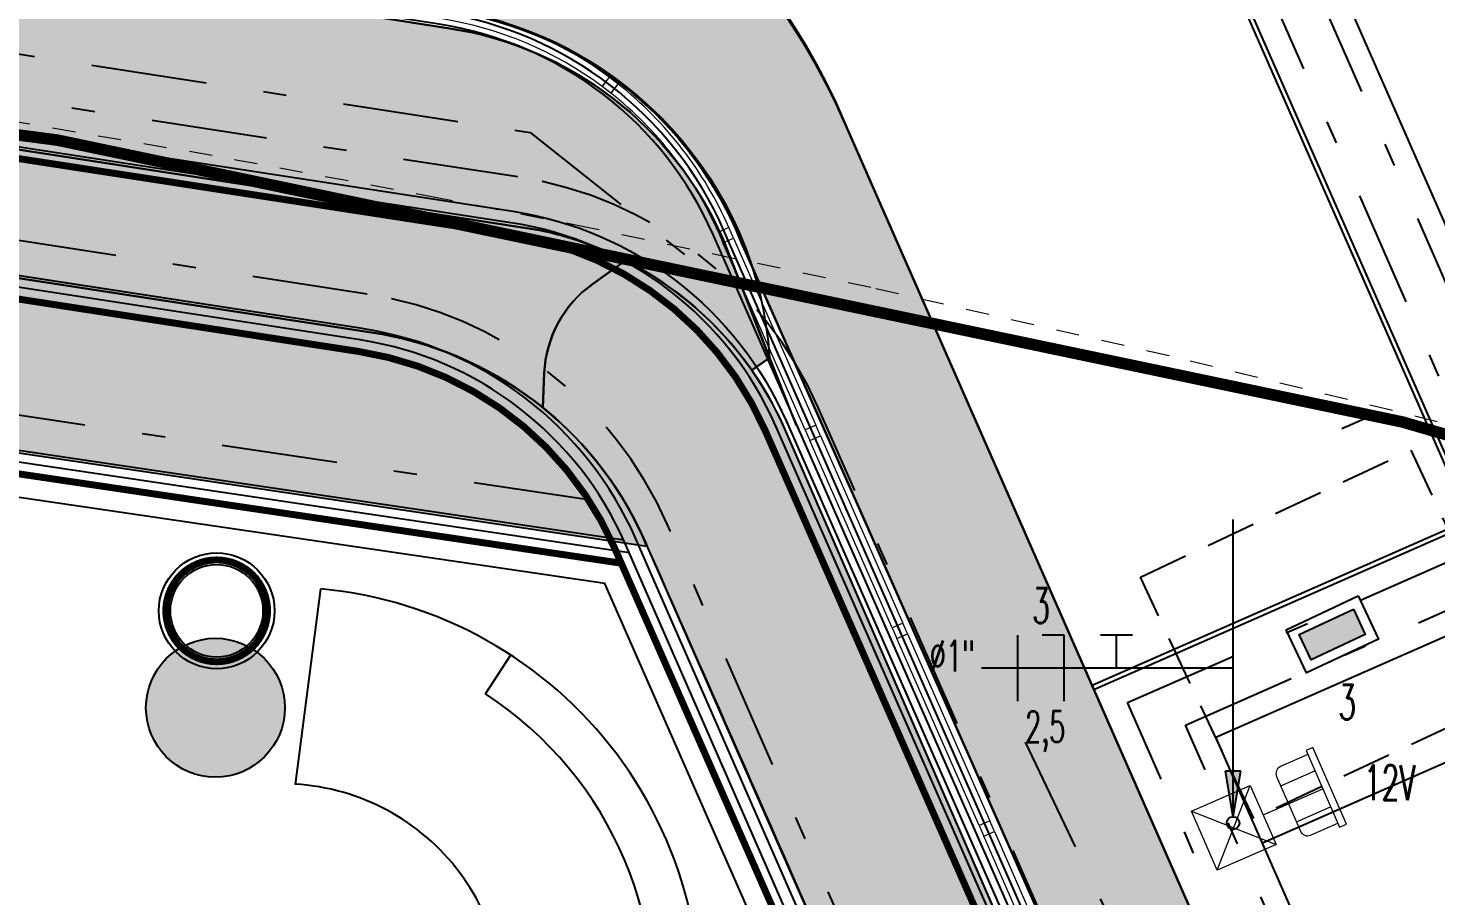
# Model space of a CAD drawing. Extents: x -14.2 to 52.3, y 3.7 to 90.9.
# Drawn here: x 33.48 to 39.56, y 29.11 to 32.86 of the extents above; entities that cross this region are included whole.
import ezdxf
from ezdxf.enums import TextEntityAlignment as Align

# ---------------------------------------------------------------- set-up
doc = ezdxf.new("R2010")
doc.units = 0
for name, pattern in [('DASHDOT', [1, 0.5, -0.25, 0, -0.25]), ('limpo_PINI-PSG-PE-0102-LAZ-R00$0$DAA_Traço Ponto', [10, 4.999999999999999, -2.5, 0, -2.5]), ('limpo_PINI-PSG-PE-0102-LAZ-R00$0$DASHDOT', [1, 0.5, -0.25, 0, -0.25]), ('limpo_PINI-PSG-PE-0102-LAZ-R00$0$HIDDEN', [0.375, 0.25, -0.125]), ('limpo_PINI-PSG-PE-0102-LAZ-R00$0$HIDDEN2', [0.1875, 0.125, -0.0625]), ('limpo_PINI-PSG-PE-0102-LAZ-R00$0$TELEFONE_TETO', [1.04, 0.6, -0.1, 0.07, -0.1, 0.07, -0.1])]:
    doc.linetypes.add(name, pattern=pattern)
for name, color, linetype in [('CONTROL', 15, 'DASHDOT'), ('FOR_CONTROL', 2, 'Continuous'), ('limpo_PINI-PSG-PE-0102-LAZ-R00$0$E-TOMADAS', 1, 'Continuous'), ('limpo_PINI-PSG-PE-0102-LAZ-R00$0$FIACAO', 253, 'Continuous'), ('limpo_PINI-PSG-PE-0102-LAZ-R00$0$INDICACAO_CIRCUITO_FIA', 253, 'Continuous'), ('limpo_PINI-PSG-PE-0102-LAZ-R00$0$INDICACAO_DIAM_TUBULACAO', 253, 'Continuous'), ('limpo_PINI-PSG-PE-0102-LAZ-R00$0$LINHA_DE_CHAMADA', 41, 'Continuous'), ('limpo_PINI-PSG-PE-0102-LAZ-R00$0$LUMINÁRIAS', 1, 'Continuous'), ('limpo_PINI-PSG-PE-0102-LAZ-R00$0$PA_EQUI', 1, 'Continuous'), ('limpo_PINI-PSG-PE-0102-LAZ-R00$0$PA_EXTE_1', 1, 'Continuous'), ('limpo_PINI-PSG-PE-0102-LAZ-R00$0$PA_EXTE_3', 3, 'Continuous'), ('limpo_PINI-PSG-PE-0102-LAZ-R00$0$PA_INST_ELET', 162, 'Continuous'), ('limpo_PINI-PSG-PE-0102-LAZ-R00$0$PA_INST_HIDR', 162, 'Continuous'), ('limpo_PINI-PSG-PE-0102-LAZ-R00$0$PA_LIDER', 12, 'Continuous'), ('limpo_PINI-PSG-PE-0102-LAZ-R00$0$PA_MOBI', 1, 'Continuous'), ('limpo_PINI-PSG-PE-0102-LAZ-R00$0$PA_PISO_1', 11, 'Continuous'), ('limpo_PINI-PSG-PE-0102-LAZ-R00$0$PA_PROJ_I', 2, 'limpo_PINI-PSG-PE-0102-LAZ-R00$0$DASHDOT'), ('limpo_PINI-PSG-PE-0102-LAZ-R00$0$PA_PROJ_S_AUX', 212, 'limpo_PINI-PSG-PE-0102-LAZ-R00$0$HIDDEN'), ('limpo_PINI-PSG-PE-0102-LAZ-R00$0$QUADROS', 1, 'Continuous'), ('limpo_PINI-PSG-PE-0102-LAZ-R00$0$XR_ARQT', 7, 'Continuous'), ('limpo_PINI-PSG-PE-0102-LAZ-R00$0$XR_ELET', 31, 'Continuous'), ('XR_ARQT', 7, 'Continuous')]:
    doc.layers.add(name, color=color, linetype=linetype)
for name, color, linetype, lineweight in [('limpo_PINI-PSG-PE-0102-LAZ-R00$0$A-DETL', 1, 'Continuous', 5), ('limpo_PINI-PSG-PE-0102-LAZ-R00$0$A-FLOR', 192, 'Continuous', 5), ('limpo_PINI-PSG-PE-0102-LAZ-R00$0$A-GLAZ-CURT', 52, 'Continuous', 5), ('limpo_PINI-PSG-PE-0102-LAZ-R00$0$A-GLAZ-CWMG', 1, 'Continuous', 5), ('limpo_PINI-PSG-PE-0102-LAZ-R00$0$A-WALL', 1, 'Continuous', 5)]:
    doc.layers.add(name, color=color, linetype=linetype, lineweight=lineweight)
doc.layers.add('limpo_PINI-PSG-PE-0102-LAZ-R00$0$PA_VIEW', color=1, linetype='Continuous', plot=False)
doc.layers.add('PA_VEGE_AUX2', color=6, linetype='Continuous', plot=False)
for name, color, linetype, true_color in [('PA_VEGE_FOR_CRER', 7, 'Continuous', 0xffddd1), ('PA_VEGE_FOR_EVGL', 7, 'Continuous', 0xa6c9d3), ('PA_VEGE_FOR_PHDN', 7, 'Continuous', 0xc2ffe0)]:
    doc.layers.add(name, color=color, linetype=linetype, true_color=true_color)
doc.layers.add('PA_VEGE_FOR_DIEN', color=7, linetype='Continuous', lineweight=0, true_color=0xf6e26f)
doc.layers.add('PA_VEGE_FOR_PESEBZ', color=7, linetype='Continuous', lineweight=0, true_color=0x9366e5)
doc.styles.add('limpo_PINI-PSG-PE-0102-LAZ-R00$0$RomanS', font='romans__.ttf', dxfattribs={"width": 1.25, "height": 0.03750000000000002})

# ---------------------------------------------------------------- blocks, each defined once
blk = doc.blocks.new('limpo_PINI-PSG-PE-0102-LAZ-R00$0$TRIESTE MESA LATERAL')
at = {"layer": 'limpo_PINI-PSG-PE-0102-LAZ-R00$0$PA_MOBI'}
h = blk.add_hatch(color=253, dxfattribs=at)
h.dxf.hatch_style = 1
edge = h.paths.add_edge_path()
edge.add_arc((-2.384645011993371, 28.281987597884), 0.3, 0, 360)
blk.add_circle((-2.384645011993371, 28.281987597884), 0.3, dxfattribs=at)
blk = doc.blocks.new('limpo_PINI-PSG-PE-0102-LAZ-R00$0$A$C8f703a41')
at = {"layer": 'limpo_PINI-PSG-PE-0102-LAZ-R00$0$PA_MOBI'}
blk.add_line((0.5514178686292084, -0.2976055240880235), (0.6200701684964685, -0.10975754905785), dxfattribs=at)
for points in [[(-1.340000000000003, -0.595000000000006, -0.4440298507462717), (1.339999999999996, -0.595000000000006, 0.4516522684278552)], [(-1.191639239402221, -0.729123393615172, -0.3055446476750665), (0.5514178686292084, -0.2976055240880235, -0.444029850746271)], [(-0.7312709093469678, -1.190000000000005, -0.4649439703592558), (0.7312709093469678, -1.190000000000005, -0.4440298507462713)]]:
    blk.add_lwpolyline(points, format="xyb", dxfattribs=at)
for points in [[(-0.7300583742681539, -1.190000000000005), (-1.340000000000011, -0.5950000000000131)], [(0.7300583742681539, -1.190000000000005), (1.339999999999996, -0.595000000000006)]]:
    blk.add_lwpolyline(points, dxfattribs=at)
blk = doc.blocks.new('limpo_PINI-PSG-PE-0102-LAZ-R00$0$ABAJUR')
at = {"layer": 'limpo_PINI-PSG-PE-0102-LAZ-R00$0$PA_INST_ELET', "linetype": 'limpo_PINI-PSG-PE-0102-LAZ-R00$0$HIDDEN2', "const_width": 0.03}
blk.add_lwpolyline([(-1.592305040393967, 30.17230363251852, 1), (-1.592305040393967, 30.61230363251852, 1)], format="xyb", close=True, dxfattribs=at)
at = {"layer": 'limpo_PINI-PSG-PE-0102-LAZ-R00$0$PA_MOBI'}
for radius in [0.25, 0.2]:
    blk.add_circle((-1.592305040393967, 30.39230363251852), radius, dxfattribs=at)
blk = doc.blocks.new('limpo_PINI-PSG-PE-0102-LAZ-R00$0$Montante retangular - 50 x 50-2589610-5PPE_008_LAZER__P_A_0_09_')
at = {"layer": 'limpo_PINI-PSG-PE-0102-LAZ-R00$0$A-GLAZ-CWMG'}
for p, q in [((28078.0438770497, 7810.10169709853), (28123.81498351684, 7830.226453315029)), ((28433.69375343197, 7001.222912093751), (28078.0438770497, 7810.10169709853)), ((28123.81498351684, 7830.226453315029), (28479.46485989911, 7021.34766831025)), ((28479.46485989911, 7021.34766831025), (28433.69375343197, 7001.222912093751))]:
    blk.add_line(p, q, dxfattribs=at)
blk = doc.blocks.new('limpo_PINI-PSG-PE-0102-LAZ-R00$0$Montante retangular - 50 x 50-2415401-5PPE_008_LAZER__P_A_0_09_')
at = {"layer": 'limpo_PINI-PSG-PE-0102-LAZ-R00$0$A-GLAZ-CWMG'}
for p, q in [((-50, -25), (-50, 25.00000000000001)), ((-50, 25.00000000000001), (0, 25.00000000000001)), ((0, 25.00000000000001), (0, -25)), ((0, -25), (-50, -25))]:
    blk.add_line(p, q, dxfattribs=at)
blk = doc.blocks.new('limpo_PINI-PSG-PE-0102-LAZ-R00$0$Parede básica _ DAA_VID - CINZA 2 - ___-2387445-5PPE_008_LAZER__P_A_0_09_')
at = {"layer": 'limpo_PINI-PSG-PE-0102-LAZ-R00$0$A-WALL'}
for p, q in [((27593.99190781631, 8456.61283980369), (27625.03516625117, 8495.808708281716)), ((28103.69022730033, 7875.99755978221), (28057.91912083319, 7855.87280356571))]:
    blk.add_line(p, q, dxfattribs=at)
for radius, start, end in [(1574.999999999998, 23.73425369708563, 51.62065876349632), (1625.000000000001, 23.73425369708612, 51.62065876349678)]:
    blk.add_arc((26616.12926711821, 7221.942982745967), radius, start, end, dxfattribs=at)
blk = doc.blocks.new('limpo_PINI-PSG-PE-0102-LAZ-R00$0$Montante retangular - 50 x 50-2415400-5PPE_008_LAZER__P_A_0_09_')
at = {"layer": 'limpo_PINI-PSG-PE-0102-LAZ-R00$0$A-GLAZ-CWMG'}
for p, q in [((-25, -25), (-25, 25)), ((-25, 25), (25, 25)), ((25, 25), (25, -25.00000000000001)), ((25, -25), (-25, -25))]:
    blk.add_line(p, q, dxfattribs=at)
blk = doc.blocks.new('limpo_PINI-PSG-PE-0102-LAZ-R00$0$Montante retangular - 50 x 50-2415403-5PPE_008_LAZER__P_A_0_09_')
at = {"layer": 'limpo_PINI-PSG-PE-0102-LAZ-R00$0$A-GLAZ-CWMG'}
for p, q in [((-25, -25), (-25, 25)), ((-25, 25), (25, 25)), ((25, 25), (25, -25)), ((25, -25), (-25, -25))]:
    blk.add_line(p, q, dxfattribs=at)
blk = doc.blocks.new('limpo_PINI-PSG-PE-0102-LAZ-R00$0$Parede básica _ DAA_VID - CINZA 2 - ___-2589688-5PPE_008_LAZER__P_A_0_09_')
at = {"layer": 'limpo_PINI-PSG-PE-0102-LAZ-R00$0$A-WALL'}
for p, q in [((26855.77537135784, 8778.604392533845), (26863.38318419085, 8828.022215066792)), ((27585.86677327999, 8525.873260461442), (27556.02869616732, 8485.752328839428))]:
    blk.add_line(p, q, dxfattribs=at)
for radius, start, end in [(1625.000000000003, 53.36168941216743, 81.24809447857768), (1575.000000000003, 53.36168941216693, 81.24809447857731)]:
    blk.add_arc((26616.12926711821, 7221.942982745967), radius, start, end, dxfattribs=at)
blk = doc.blocks.new('limpo_PINI-PSG-PE-0102-LAZ-R00$0$A$C745163c0')
at = {"layer": 'limpo_PINI-PSG-PE-0102-LAZ-R00$0$A-DETL', "color": 1, "linetype": 'limpo_PINI-PSG-PE-0102-LAZ-R00$0$DAA_Traço Ponto'}
for p, q in [((20190.70003744531, 10701.93072055603), (18877.95754181205, 10926.83852122779)), ((21170.73600775238, 10518.53196303146), (20190.70003744474, 10701.93072055614)), ((21818.13902295059, 10389.91941540091), (21170.73600775014, 10518.53196303189)), ((23036.71832250254, 10131.93446575991), (21818.13902295059, 10389.9194154009)), ((24326.30757952226, 9836.261944443311), (23036.71832250263, 10131.93446575991)), ((25484.7245591076, 9552.128502500447), (24326.30757952314, 9836.2619444431))]:
    blk.add_line(p, q, dxfattribs=at)
at = {"layer": 'limpo_PINI-PSG-PE-0102-LAZ-R00$0$A-FLOR'}
blk.add_lwpolyline([(21887.80459531949, 8852.73126358214), (23715.54180912365, 4695.685619606553, 0.2948889407312519), (24630.96744041858, 4098.172779056662), (25355.00000000008, 4098.187120092585)], format="xyb", dxfattribs=at)
at = {"layer": 'limpo_PINI-PSG-PE-0102-LAZ-R00$0$A-WALL'}
for p, q in [((21481.52454245467, 10411.81563469474), (16289.5285064111, 11211.11702126613)), ((16334.60833700894, 10647.69764164517), (20838.06623382861, 9954.395852447964)), ((20830.45842099559, 9904.978029915019), (16327.00052417593, 10598.27981911222)), ((11835.57291179352, 10542.54099921984), (21969.17592269413, 9040.053699920085)), ((21993.04003805719, 8985.96882334751), (11828.23968667408, 10493.08168453243)), ((24554.92949065802, 5146.890522925496), (22626.4233514788, 9533.023645201254)), ((23624.04443116607, 5259.816397075312), (21975.35723001972, 9026.186040421537)), ((22021.12833648686, 9046.31079663803), (23669.81559897598, 5279.941180024216))]:
    blk.add_line(p, q, dxfattribs=at)
for centre, radius in [((21253.29015746451, 8929.280958706295), 1499.999999999999), ((21253.29015746451, 8929.280958706295), 1549.999999999995), ((20602.22403600544, 8422.443353926574), 1549.999999999996), ((20602.22403600544, 8422.443353926574), 1499.999999999999)]:
    blk.add_arc(centre, radius, 23.73425369703923, 81.24809447856947, dxfattribs=at)
at = {"layer": 'limpo_PINI-PSG-PE-0102-LAZ-R00$0$A-GLAZ-CURT'}
for name in ['limpo_PINI-PSG-PE-0102-LAZ-R00$0$Parede básica _ DAA_VID - CINZA 2 - ___-2589688-5PPE_008_LAZER__P_A_0_09_', 'limpo_PINI-PSG-PE-0102-LAZ-R00$0$Parede básica _ DAA_VID - CINZA 2 - ___-2387445-5PPE_008_LAZER__P_A_0_09_']:
    blk.add_blockref(name, (-5680.000134577966, 2515.000063640069), dxfattribs=at)
at = {"layer": 'limpo_PINI-PSG-PE-0102-LAZ-R00$0$A-GLAZ-CWMG', "extrusion": (0, 0, -1)}
for name, p, rotation in [('limpo_PINI-PSG-PE-0102-LAZ-R00$0$Montante retangular - 50 x 50-2415403-5PPE_008_LAZER__P_A_0_09_', (-21910.3429419923, 11006.1583368206), 37.50882591216864), ('limpo_PINI-PSG-PE-0102-LAZ-R00$0$Montante retangular - 50 x 50-2415401-5PPE_008_LAZER__P_A_0_09_', (-22400.80453948881, 10380.93524531399), 66.26574630291577), ('limpo_PINI-PSG-PE-0102-LAZ-R00$0$Montante retangular - 50 x 50-2415400-5PPE_008_LAZER__P_A_0_09_', (-22786.64155019583, 9503.399800608498), 66.26574630291577), ('limpo_PINI-PSG-PE-0102-LAZ-R00$0$Montante retangular - 50 x 50-2415400-5PPE_008_LAZER__P_A_0_09_', (-23162.41618267191, 8648.749909415586), 66.26574630291577), ('limpo_PINI-PSG-PE-0102-LAZ-R00$0$Montante retangular - 50 x 50-2415400-5PPE_008_LAZER__P_A_0_09_', (-23538.190815148, 7794.100018222696), 66.26574630291577)]:
    blk.add_blockref(name, p, dxfattribs=dict(at, rotation=rotation))
at = {"layer": 'limpo_PINI-PSG-PE-0102-LAZ-R00$0$A-GLAZ-CWMG'}
for p in [(-5680.000134577966, 2515.000063640069), (-5304.225501979217, 1660.350172168182), (-4928.450869503105, 805.7002809751903), (-4552.676237027023, -48.94961021769996)]:
    blk.add_blockref('limpo_PINI-PSG-PE-0102-LAZ-R00$0$Montante retangular - 50 x 50-2589610-5PPE_008_LAZER__P_A_0_09_', p, dxfattribs=at)
blk = doc.blocks.new('*U460', base_point=(94.90359918450726, -15.61479870913291))
at = {"layer": 'limpo_PINI-PSG-PE-0102-LAZ-R00$0$E-TOMADAS', "lineweight": 0}
for p, q in [((94.90373430829513, -15.43369470894078), (94.90373430829513, -15.79590271351601)), ((94.93607430832944, -15.43369470894078), (94.90373430829513, -15.43369470894078)), ((94.93607430832944, -15.79590271351601), (94.93607430832944, -15.43369470894078)), ((94.34524049357296, -15.75339871396984), (94.34524049357296, -15.47619870988394)), ((94.34524049357296, -15.75339871396984), (94.62244049381715, -15.47619870988394)), ((94.34524049357296, -15.47619870988394), (94.62244049381715, -15.75339871396984)), ((94.34524049357296, -15.47619870988394), (94.62244049381715, -15.47619870988394)), ((94.62244049381715, -15.47619870988394), (94.62244049381715, -15.75339871396984)), ((94.7420343082982, -15.48543871318663), (94.7420343082982, -15.74415871066714)), ((94.90373430829513, -15.45309871000911), (94.77437430833251, -15.45309871000911)), ((94.7420343082982, -15.53023585615421), (94.90359918450721, -15.53023585615421)), ((94.62244049381715, -15.61479870913292), (94.7420343082982, -15.61479870913292)), ((94.7420343082982, -15.61479870913292), (94.90359918450721, -15.61479870913292)), ((94.62244049381715, -15.75339871396984), (94.34524049357296, -15.75339871396984)), ((94.7420343082982, -15.69936156630258), (94.90359918450721, -15.69936156630258)), ((94.77437430833251, -15.77649871384467), (94.90373430829513, -15.77649871384467)), ((94.90373430829513, -15.79590271351601), (94.93607430832944, -15.79590271351601))]:
    blk.add_line(p, q, dxfattribs=at)
for centre, start, end in [((94.77437430833251, -15.48543871318663), 90, 180), ((94.77437430833251, -15.74415871066714), 180, 270)]:
    blk.add_arc(centre, 0.03234000000000055, start, end, dxfattribs=at)
blk = doc.blocks.new('*U463')
blk.add_hatch(color=256).paths.add_polyline_path([(0.01667302848008655, 0.007380185201791248), (0.1455750557788589, 0.0405098844785873), (0.1278626112945681, 0.0805251528307983)])
for p, q in [((0.01667302848008637, 0.007380185201791506), (0.7993607051921482, 0.3538307425311487)), ((0.01667302848008656, 0.007380185201791231), (0.1278626112945681, 0.0805251528307983)), ((0.1455750557788589, 0.0405098844785873), (0.1278626112945681, 0.0805251528307983)), ((0.01667302848008656, 0.007380185201791231), (0.1455750557788589, 0.0405098844785873))]:
    blk.add_line(p, q)
blk.add_circle((0, 0), 0.01823340374999999)
blk = doc.blocks.new('*U453', base_point=(110.4651008013974, -15.82662574341481))
at = {"color": 41}
for p, q in [((110.3651008013998, -15.96912574340729), (110.3651008013998, -15.68412574342233)), ((110.5651008013949, -15.68412574342233), (110.4701008013999, -15.68412574342233)), ((110.5651008013949, -15.96912574340729), (110.5651008013949, -15.68412574342233))]:
    blk.add_line(p, q, dxfattribs=at)
blk = doc.blocks.new('*U454', base_point=(110.7912128649153, -15.82662574341481))
at = {"color": 41, "linetype": 'Continuous'}
for p, q in [((110.8598249284358, -15.68412574342233), (110.7226008013951, -15.68412574342233)), ((110.7912128649155, -15.82662574341481), (110.7912128649155, -15.68412574342233))]:
    blk.add_line(p, q, dxfattribs=at)
blk = doc.blocks.new('limpo_PINI-PSG-PE-0102-LAZ-R00$0$A$C1A297CD0')
at = {"layer": 'limpo_PINI-PSG-PE-0102-LAZ-R00$0$LINHA_DE_CHAMADA'}
blk.add_lwpolyline([(26.60247681127579, 8.487254861596208), (26.32449447465214, 8.487254861596208), (25.51477034761618, 8.487254861596208)], dxfattribs=at)
at = {"layer": 'limpo_PINI-PSG-PE-0102-LAZ-R00$0$FIACAO'}
for name, p in [('*U453', (25.77227034761374, 8.487254861596208)), ('*U454', (26.09838241113172, 8.487254861596208))]:
    blk.add_blockref(name, p, dxfattribs=at)
at = {"layer": 'limpo_PINI-PSG-PE-0102-LAZ-R00$0$LUMINÁRIAS', "rotation": 23.64282280247919}
blk.add_blockref('*U460', (26.98994790556567, 7.965512030790302), dxfattribs=at)
at = {"layer": 'limpo_PINI-PSG-PE-0102-LAZ-R00$0$QUADROS', "linetype": 'limpo_PINI-PSG-PE-0102-LAZ-R00$0$TELEFONE_TETO', "xscale": 1.5, "yscale": 1.5, "zscale": 1.5, "rotation": 66.12379924662106}
blk.add_blockref('*U463', (26.60247681127574, 7.817952076077825), dxfattribs=at)
at = {"layer": 'limpo_PINI-PSG-PE-0102-LAZ-R00$0$INDICACAO_CIRCUITO_FIA', "style": 'limpo_PINI-PSG-PE-0102-LAZ-R00$0$RomanS', "width": 0.6}
for s, p in [('3', (25.77227034761374, 8.682254861588676)), ('3', (27.09550924065402, 8.264766731548919)), ('12V', (27.27878619284702, 7.917393117528038))]:
    blk.add_text(s, height=0.15, dxfattribs=at).set_placement(p, align=Align.CENTER)
at = {"layer": 'limpo_PINI-PSG-PE-0102-LAZ-R00$0$INDICACAO_DIAM_TUBULACAO', "style": 'limpo_PINI-PSG-PE-0102-LAZ-R00$0$RomanS', "width": 0.6}
for s, p in [('%%C1"', (25.29159729706535, 8.47229895907145)), ('2,5', (25.70363693995044, 8.166726114784906))]:
    blk.add_text(s, height=0.135, dxfattribs=at).set_placement(p)
blk = doc.blocks.new('limpo_PINI-PSG-PE-0102-LAZ-R00$0$A$C542bfc4c')
blk.add_blockref('limpo_PINI-PSG-PE-0102-LAZ-R00$0$A$C1A297CD0', (0, 0))
blk = doc.blocks.new('limpo_PINI-PSG-PE-0102-LAZ-R00$0$PLACA PROF PISO')
h = blk.add_hatch(color=10)
h.dxf.hatch_style = 1
h.paths.add_polyline_path([(157.3559955708835, -53.55729081755971), (157.3559955708835, -53.70729081755972), (157.4259955708835, -53.70729081755972), (157.4259955708835, -53.55729081755971)])
at = {"color": 10}
for points in [[(157.3309955708835, -53.53229081755971), (157.4509955708835, -53.53229081755971), (157.4509955708835, -53.73229081755971), (157.3309955708835, -53.73229081755971)], [(157.3559955708835, -53.55729081755971), (157.4259955708835, -53.55729081755971), (157.4259955708835, -53.70729081755972), (157.3559955708835, -53.70729081755972)]]:
    blk.add_lwpolyline(points, close=True, dxfattribs=at)
at = {"layer": 'limpo_PINI-PSG-PE-0102-LAZ-R00$0$PA_VIEW', "color": 252, "linetype": 'limpo_PINI-PSG-PE-0102-LAZ-R00$0$HIDDEN', "ltscale": 0.5}
blk.add_lwpolyline([(157.7259955708835, -54.00729081755971), (157.0559955708835, -54.00729081755971), (157.0559955708835, -53.25729081755971), (157.7259955708835, -53.25729081755971)], close=True, dxfattribs=at)
blk = doc.blocks.new('limpo_PINI-PSG-PE-0102-LAZ-R00')
at = {"layer": 'limpo_PINI-PSG-PE-0102-LAZ-R00$0$XR_ARQT', "xscale": 0.001000000000038553, "yscale": 0.001000000000038553, "zscale": 0.001000000000038553}
blk.add_blockref('limpo_PINI-PSG-PE-0102-LAZ-R00$0$A$C745163c0', (14.12395706891857, 21.59203309899526), dxfattribs=at)
at = {"layer": 'limpo_PINI-PSG-PE-0102-LAZ-R00$0$PA_EXTE_1'}
for points in [[(39.50314910275468, 26.54020418827247), (39.11995931200046, 26.54020418777907, -0.2974752068273768), (38.75379045974827, 26.77920613804708), (36.4790179084299, 31.95287659222969, 0.2563556750762595), (35.29595580577164, 32.86096164803962), (20.32544219422238, 35.16565375572382, 0.1073185203774769), (18.20746620908963, 35.03614981330407), (8.655350403534003, 32.34219071013024, -0.1909230466385676), (7.665837739516308, 32.44389003198035), (3.510576998929508, 35.15351757896032, -0.2534651593865649), (2.149242396507864, 37.66643932759862), (2.149242396507874, 42.60991663283981)], [(39.5031491026903, 26.59020418827247), (39.11995931193608, 26.59020418777907, -0.2974752068273764), (38.79956156621541, 26.79933089426358), (36.52478901489704, 31.97300134844619, 0.2563556750762587), (35.30356361860465, 32.91037947057256), (20.33305000705538, 35.21507157825677, 0.1073185203774768), (18.19389426207131, 35.08427259641282), (8.641778456515683, 32.39031349323899, -0.1904383562329559), (7.69107291079554, 32.48712575871225), (3.537888088889147, 35.19539960810429, -0.2534651593865651), (2.199242396507865, 37.66643932759862), (2.199242396507874, 42.60991663283981)], [(38.85323016334362, 29.32389997721352), (42.58729940805296, 30.96570501636517, -0.1363367381780878), (43.38216765392926, 31.08034566959757), (44.39738292922453, 30.94992693173471), (43.52634917860632, 24.91966937508862)]]:
    blk.add_lwpolyline(points, format="xyb", dxfattribs=at)
at = {"layer": 'limpo_PINI-PSG-PE-0102-LAZ-R00$0$PA_EXTE_3'}
for p, q in [((36.11702451346542, 30.57803492647968), (23.97385157458612, 32.37847679244192)), ((36.09316039810236, 30.63211980305228), (25.95955738720175, 32.13460710235202)), ((39.28825709144564, 31.15376203081691, 1.465863920026095e-09), (39.19671487851138, 31.11351251838393, -1.094480885385801e-09))]:
    blk.add_line(p, q, dxfattribs=at)
for points in [[(46.55742310449922, 42.40663375444983), (44.00511449523081, 24.76615001020144), (40.03395706991754, 24.76586188815463), (40.03320433660195, 26.64020418822266), (38.65198260117864, 29.78161104188493), (40.29972416328104, 30.50609423236471), (37.96440165836133, 35.81747757822434, 0.2683957707126642), (35.54058546874453, 37.59261284312056), (20.31764975009972, 39.2383597344736, 0.07421509004801954), (17.36772432612191, 39.11891951700164), (10.97127630192151, 37.89786908474773, -0.3116378365147482), (7.85278415281663, 39.27397489233033), (5.925703561764665, 42.40990412865475), (46.55742310449922, 42.40663375444982)], [(39.50314910275468, 26.44020418822267), (39.13662503073768, 26.44020418822267, -0.2974752064769888), (38.67891396606625, 26.73895662605768), (36.75040782688703, 31.12508974833344, 0.2563556750762596), (35.60550901786291, 32.00388173782692), (30.41351298181934, 32.80318312439832, 0.1073185203774735), (29.9899177847928, 32.77728233591437), (28.81402366523084, 32.44564788630689, -0.1059142104294163), (28.39592022247577, 32.41891725473381), (16.66052430929419, 34.17046027965017, 0.1059142104294202), (15.40621398102893, 34.09026838493092), (8.696066244588966, 32.19782236080398, -0.192229068489031), (7.589911038614702, 32.31432708691185), (2.260576998929505, 35.78956275141309, -0.2534651593865648), (0.8992423965078631, 38.30248450005139), (0.8992423965078695, 40.96005335669973)], [(39.51895706989767, 25.89020418822267), (38.87739990568068, 25.89020418822267, -0.2979212928552859), (37.96131928340163, 26.48921005673838), (36.14511281189509, 30.63837689977023, 0.2563556750762612), (34.96205070923683, 31.54646195558016), (30.45859281241719, 32.23976374477736, 0.1073185203774698), (30.01381785553934, 32.21256791686923), (29.42694976964108, 32.04705499234541, -0.1059142104294215), (29.02975149902374, 32.02166089235098), (26.00921265627741, 32.46950962328962), (26.053212006994, 32.76626551141406)], [(39.51895706989772, 25.84020418822267), (38.84470594864217, 25.84020418822267, -0.2979212972853552), (37.92862531983667, 26.43921007164823), (36.09934170542795, 30.61825214355373, 0.2563556750762603), (34.95444289640383, 31.49704413304721), (30.45098499958418, 32.19034592224441, 0.1073185203774703), (30.02738980255766, 32.16444513376047), (29.4405217166594, 31.99893220923666, -0.1059142104294223), (29.0224182739043, 31.97220157766358), (26.00187943115798, 32.42005030860222)]]:
    blk.add_lwpolyline(points, format="xyb", dxfattribs=at)
blk.add_lwpolyline([(28.8004517182125, 32.49377066941563), (29.97634583777444, 32.82540511902312, -0.1073185203774773), (30.42112079465234, 32.85260094693125), (35.61311683069591, 32.05329956035987, -0.2563556750762163), (36.79617893335406, 31.14521450455018), (38.72468507253339, 26.75908138227418, 0.2726246046104459), (39.09531499456237, 26.49210433226287), (39.50314910275468, 26.49020418822267), (39.50314910275468, 26.64020418822267), (39.59624745389347, 26.64020418822266), (37.04908778488564, 32.43338325308952, 0.2562254478319733), (34.76073944432697, 34.19074375498104), (27.49462238043932, 35.31400808084514, 0.4605582053293561), (26.29483466359245, 34.39083201570344), (26.06054523211344, 32.81572482610147), (28.40325344759518, 32.4683765694212, 0.1059142104294014)], format="xyb", close=True, dxfattribs=at)
at = {"layer": 'limpo_PINI-PSG-PE-0102-LAZ-R00$0$PA_INST_ELET', "linetype": 'limpo_PINI-PSG-PE-0102-LAZ-R00$0$HIDDEN2', "const_width": 0.03}
for points in [[(39.50314910275468, 26.39020418822267), (39.13662503073768, 26.39020418822267, -0.2974752064769898), (38.6331428595991, 26.71883186984119), (36.70463672041988, 31.10496499211694, 0.2563556750762599), (35.59790120502991, 31.95446391529398), (30.40590516898633, 32.75376530186537, 0.1073185203774746), (30.00348973181112, 32.72915955280562), (28.82759561224916, 32.39752510319813, -0.1059142104294161), (28.38858699735633, 32.3694579400464), (16.65314341664785, 34.12100805600205, 0.1059142104294202), (15.41978592804726, 34.04214560182217), (8.709638191607288, 32.14969957769523, -0.1926217765297377), (7.564534626402201, 32.27118346278132), (2.233265908969866, 35.74768072226912, -0.2534651593865646), (0.8492423965078628, 38.30248450005139), (0.8492423965078695, 40.96005335669973)], [(39.50314910275468, 25.81097425538875), (38.81110790310306, 25.81097425538875, -0.2974752064769871), (37.89568577376021, 26.40847913105877), (36.0535705989608, 30.59812738733723, 0.2563556750762613), (34.94683508357082, 31.44762631051426), (30.44337718675117, 32.14092809971146, 0.1073185203774706), (30.04096174957598, 32.11632235065172), (29.45409366367772, 31.9508094261279, -0.1059142104294218), (29.01508504878487, 31.92274226297617), (25.99454620603855, 32.37059099391482)]]:
    blk.add_lwpolyline(points, format="xyb", dxfattribs=at)
blk.add_lwpolyline([(36.08237021838272, 30.53262644747027), (23.96651834946669, 32.32901747775451)], dxfattribs=at)
at = {"layer": 'limpo_PINI-PSG-PE-0102-LAZ-R00$0$PA_INST_HIDR'}
for points in [[(38.11676579722292, 30.00509028647692), (39.74619891673846, 30.72152357447012), (37.57992436403732, 35.64842962600575, 0.2683957707126642), (35.49544244096688, 37.17504595381649), (20.27250672232207, 38.82079284516955, 0.07421509004801959), (17.44647816615133, 38.7063691168314), (11.05003014195093, 37.4853186845775, -0.3116378365147484), (7.494949091971369, 39.05407930522166), (5.316178724344169, 42.59958213826598)], [(38.12481569970952, 29.98678184389007), (39.77255726181192, 30.71126503436986), (37.59823280662418, 35.65647952849235, 0.2683957707126643), (35.4975921089563, 37.19493009140241), (20.27465639031149, 38.84067698275545, 0.07421509004801953), (17.44272798329279, 38.72601437398237), (11.04627995909239, 37.50496394172846, -0.311637836514748), (7.511988856773524, 39.06455052365541), (5.333218489146325, 42.61005335669972)]]:
    blk.add_lwpolyline(points, format="xyb", dxfattribs=at)
at = {"layer": 'limpo_PINI-PSG-PE-0102-LAZ-R00$0$PA_LIDER'}
blk.add_lwpolyline([(39.59624745389346, 26.64020418822267), (37.76821871151138, 30.79781470993283)], dxfattribs=at)
at = {"layer": 'limpo_PINI-PSG-PE-0102-LAZ-R00$0$PA_PISO_1'}
blk.add_lwpolyline([(39.50311865164464, 25.69022069782494), (38.75494431772758, 25.69020587840608, -0.2974829642327703), (37.83949887895653, 26.28771871878284), (36.01176166508191, 30.44476436291869), (25.92854717996364, 31.92545716172818), (25.95054685532195, 32.07383510579037)], format="xyb", dxfattribs=at)
at = {"layer": 'limpo_PINI-PSG-PE-0102-LAZ-R00$0$PA_PROJ_I'}
blk.add_line((35.9409168779728, 30.80633240709952), (25.98155706256005, 32.28298504641423), dxfattribs=at)
for points in [[(46.89231760127529, 42.696606800332), (44.10752133426291, 24.44712680194776), (39.74320438677321, 24.44712680194776), (39.74320433799605, 26.57926535372722), (38.26978659761353, 29.93035987333865), (39.91752815971593, 30.65484306381844), (37.6989292408519, 35.70075399216866, 0.2683957707126646), (35.50941528289806, 37.3042928481249), (20.28647956425325, 38.95003973947794, 0.07421509004801949), (17.4221019775708, 38.83406328831266), (11.0256539533704, 37.61301285605876, -0.3116378365147481), (7.605707563185379, 39.12214222504101), (5.407087808991374, 42.69994587204555)], [(46.67290396545649, 42.50662445992644), (43.99814396808485, 24.63712680194776), (39.93320438242655, 24.63712680194776), (39.93320433708267, 26.61919079701734), (38.52019087581137, 29.83290374238621), (40.16793243791376, 30.557386932866), (37.87285944542704, 35.77722806579135, 0.2683957707126646), (35.52983712879747, 37.49319215519102), (20.30690141015267, 39.13893904654407, 0.07421509004801953), (17.38647524041463, 39.02069323124682), (10.99002721621423, 37.79964279899291, -0.3116378365147481), (7.767585328805855, 39.2216188001616), (5.746870543566979, 42.50991852292744)]]:
    blk.add_lwpolyline(points, format="xyb", close=True, dxfattribs=at)
for points in [[(39.50314910275468, 26.64020418822267), (39.13662503073768, 26.64020418822267, -0.2974752064769914), (38.86199839193482, 26.81945565092368), (36.9334922527556, 31.20558877319943, 0.2563556750762594), (35.63594026919494, 32.20155302795872), (30.44394423315136, 33.0008544145301, 0.1073185203774723), (29.93562999671952, 32.96977346834938), (28.75973587715755, 32.63813901874189, -0.1059142104294161), (28.42525312295349, 32.61675451348342), (26.08331927880557, 32.96398795580863)], [(39.51895706989772, 26.04020418822267), (38.97548176982666, 26.04020418822267, -0.2979212795660148), (38.05940116712561, 26.63921001201199), (36.28242613129652, 30.69875116841972, 0.2563556750762621), (34.98487414773584, 31.69471542317899), (30.48141625091621, 32.38801721237621, 0.1073185203774696), (29.97310201448438, 32.35693626619548), (29.38623392858611, 32.19142334167166, -0.1059142104294217), (29.05175117438203, 32.17003883641319), (26.03121233163571, 32.61788756735184)]]:
    blk.add_lwpolyline(points, format="xyb", dxfattribs=at)
at = {"layer": 'limpo_PINI-PSG-PE-0102-LAZ-R00$0$PA_PROJ_S_AUX'}
blk.add_lwpolyline([(13.43389490215821, 14.56724944952101, 0.05, 0.05, 0), (21.64076838807011, 14.56203276639724, 0.05, 0.05, -0.5491621663896239), (23.41397097619654, 11.76960738781192, 0.05, 0.05, 0), (21.89548170299054, 8.532705033243273, 0.05, 0.05, 0.5493690209674762), (22.90945225044872, 6.937033162070325, 0.05, 0.05, 0), (40.13758972528314, 6.937033162070325, 0.05, 0.05, 0.3727950564741672), (41.68156609876598, 8.274015319090108, 0.05, 0.05, 0), (43.46086466248913, 19.7869311060546, 0.05, 0.05, 0), (45.73560821783048, 25.13642143257417, 0.05, 0.05, 0.03418100701480619), (46.3602789262243, 27.21135228910337, 0.05, 0.05, 0.3683154809799239), (45.16258249498339, 29.48467120614545, 0.05, 0.05, 0.07649361271544228), (21.82636142315149, 33.45150628986563, 0.05, 0.05, 0.1052478454794938), (19.41872751257475, 32.93903300384491, 0.05, 0.05, 0), (10.83276860374493, 28.70254712227842, 0.05, 0.05, 0.2467479880175913), (10.32895122374416, 27.74379005574761, 0.05, 0.05, 0), (10.3289512359837, 27.56500525390852, 0, 0, 0)], format="xyseb", dxfattribs=at)
at = {"layer": 'limpo_PINI-PSG-PE-0102-LAZ-R00$0$PA_EQUI', "xscale": 1.720437380985232, "yscale": 1.720437380985232, "zscale": 1.720437380985232, "rotation": 295.1304219229664}
blk.add_blockref('limpo_PINI-PSG-PE-0102-LAZ-R00$0$PLACA PROF PISO', (7.696199385403514, 314.560707434622), dxfattribs=at)
at = {"layer": 'limpo_PINI-PSG-PE-0102-LAZ-R00$0$PA_MOBI', "xscale": -1, "rotation": 306.8315006775372}
blk.add_blockref('limpo_PINI-PSG-PE-0102-LAZ-R00$0$A$C8f703a41', (36.06406577934686, 29.70579346438281), dxfattribs=at)
at = {"layer": 'limpo_PINI-PSG-PE-0102-LAZ-R00$0$PA_MOBI'}
blk.add_blockref('limpo_PINI-PSG-PE-0102-LAZ-R00$0$ABAJUR', (35.92630290612954, -0.0654533321333588), dxfattribs=at)
at = {"layer": 'limpo_PINI-PSG-PE-0102-LAZ-R00$0$PA_MOBI', "rotation": 104.7714142869922}
blk.add_blockref('limpo_PINI-PSG-PE-0102-LAZ-R00$0$TRIESTE MESA LATERAL', (61.06786034517623, 39.42491562556675), dxfattribs=at)
at = {"layer": 'limpo_PINI-PSG-PE-0102-LAZ-R00$0$XR_ELET'}
blk.add_blockref('limpo_PINI-PSG-PE-0102-LAZ-R00$0$A$C542bfc4c', (12.12395706884146, 21.59203309899526), dxfattribs=at)

msp = doc.modelspace()

# ---------------------------------------------------------------- hatches: boundary and pattern name
at = {"layer": 'PA_VEGE_FOR_CRER'}
h = msp.add_hatch(color=256, dxfattribs=at)
h.dxf.hatch_style = 1
edge = h.paths.add_edge_path()
edge.add_line((35.68787030867536, 31.98883822916206), (30.41394568612926, 32.80311641313266))
edge.add_arc((30.26135672515925, 31.81482667373902), 1.000000000000329, 81.22300943254078, 105.7499101382808)
edge.add_line((29.98991778479272, 32.77728233591435), (28.81402366523086, 32.4456478863069))
edge.add_arc((28.54258472486433, 33.40810354848219), 1.000000000000287, 273.65811569998374, 285.7499101382817, ccw=False)
edge.add_line((28.60638752072196, 32.41014102251174), (28.55913416092556, 32.09143830247471))
edge.add_line((28.55913416092556, 32.09143830247471), (29.02975149902378, 32.02166089235097))
edge.add_line((29.02975149902378, 32.02166089235097), (29.42694976964107, 32.0470549923454))
edge.add_line((29.42694976964107, 32.0470549923454), (30.07029929104171, 32.22849723351794))
edge.add_line((30.07029929104171, 32.22849723351794), (30.45859281241719, 32.23976374477737))
edge.add_line((30.45859281241719, 32.23976374477737), (35.00689055891089, 31.53888394786236))
edge.add_arc((34.73770903339187, 30.02878658893128), 1.533901146466538, 51.08954691691048, 79.89293139861502, ccw=False)
edge.add_line((35.70116005967864, 31.22235889385392), (35.70782459698631, 31.37132529460174))
edge.add_arc((36.20732496294352, 31.34897838410779), 0.5000000000000049, 125.5117716844567, 177.4383793816478, ccw=False)
edge.add_line((35.91688985930637, 31.75597648063317), (36.05907149684104, 31.85743773803269))
edge.add_arc((35.3772172345064, 30.52124100662732), 1.500115642236397, 62.96501504843475, 78.04835623869927)
at = {"layer": 'PA_VEGE_FOR_DIEN'}
h = msp.add_hatch(color=256, dxfattribs=at)
h.dxf.hatch_style = 1
edge = h.paths.add_edge_path()
edge.add_line((35.00689055891108, 31.53888394786233), (30.4585928124172, 32.23976374477736))
edge.add_line((30.4585928124172, 32.23976374477736), (30.07029929104172, 32.22849723351794))
edge.add_line((30.07029929104172, 32.22849723351794), (29.42694976964108, 32.04705499234541))
edge.add_line((29.42694976964108, 32.04705499234541), (29.02975149902379, 32.02166089235097))
edge.add_line((29.02975149902379, 32.02166089235097), (28.55913416092556, 32.09143830247471))
edge.add_line((28.55913416092556, 32.09143830247471), (28.50947889184991, 31.75653578153715))
edge.add_line((28.50947889184991, 31.75653578153715), (34.09665706587077, 30.92813701395553))
edge.add_line((34.09665706587077, 30.92813701395553), (36.15172161662286, 30.62327892832328))
edge.add_arc((34.73770903339187, 30.02878658893129), 1.533901146466541, 22.80331194480782, 79.89293139860749)
at = {"layer": 'PA_VEGE_FOR_EVGL'}
h = msp.add_hatch(color=256, dxfattribs=at)
h.dxf.hatch_style = 1
edge = h.paths.add_edge_path()
edge.add_line((35.30014328444651, 32.86031112966462), (30.57045313288328, 33.60168416498656))
edge.add_line((30.57045313288328, 33.60168416498656), (30.45252273531749, 33.01011985439311))
edge.add_line((30.45252273531749, 33.01011985439311), (30.42112079465236, 32.8526009469313))
edge.add_line((30.42112079465236, 32.8526009469313), (30.41349136196073, 32.80318655942511))
edge.add_line((30.41349136196073, 32.80318655942511), (35.68787030867524, 31.98883822916208))
edge.add_arc((35.37721723450643, 30.5212410066273), 1.500115642236397, 62.96501504843599, 78.04835623870508, ccw=False)
edge.add_arc((35.37721723450642, 30.52124100662731), 1.500115642236396, 35.0810836941867, 62.96501504843542, ccw=False)
edge.add_line((36.60482113691082, 31.3834101309201), (36.68147532365202, 31.43724579641985))
edge.add_line((36.68147532365202, 31.43724579641985), (36.47901790842987, 31.95287659222973))
edge.add_arc((35.06011360794848, 31.32900914951824), 1.549999999999992, 23.73425369708593, 81.09144754826488)
at = {"layer": 'PA_VEGE_FOR_PESEBZ'}
h = msp.add_hatch(color=256, dxfattribs=at)
h.dxf.hatch_style = 1
edge = h.paths.add_edge_path()
edge.add_line((34.76114529226631, 34.19068104365423), (27.49462238043945, 35.31400808084512))
edge.add_arc((27.28955246480432, 34.3392948333112), 0.9960519992534129, 78.11882126689945, 177.0341084722493)
edge.add_line((26.29483466359244, 34.39083201570342), (26.28490098285846, 34.32404875602106))
edge.add_line((26.28490098285846, 34.32404875602106), (35.3073401193482, 32.93505537813942))
edge.add_arc((35.04957424380414, 31.32907225350076), 1.626537747246935, 21.814180665360823, 80.8815982346735, ccw=False)
edge.add_line((36.55964194233767, 31.93348981534422), (38.82023164050013, 26.83647168048881))
edge.add_arc((39.09485827930298, 26.95722021778779), 0.2999999999999917, 203.734253697083, 270.0000000000013)
edge.add_line((39.09485827930298, 26.6572202177878), (39.55448070245878, 26.65722021778779))
edge.add_line((39.55448070245878, 26.65722021778779), (37.00732103345095, 32.45039928265464))
edge.add_arc((34.32711219872603, 31.31076943860478), 2.912434648054202, 23.03528869923621, 81.42942226803736)
at = {"layer": 'PA_VEGE_FOR_PHDN'}
h = msp.add_hatch(color=256, dxfattribs=at)
h.dxf.hatch_style = 1
edge = h.paths.add_edge_path()
edge.add_arc((35.37721723450642, 30.52124100662731), 1.500115642236397, 23.54928775142851, 62.96501504843535)
edge.add_line((36.05907149684104, 31.8574377380327), (35.91688985930638, 31.75597648063317))
edge.add_arc((36.20732496294352, 31.34897838410778), 0.5000000000000036, 125.5117716844549, 177.4383793816474)
edge.add_line((35.70782459698631, 31.37132529460174), (35.70116005967864, 31.22235889385392))
edge.add_arc((34.73598906373721, 30.02712458966718), 1.536274745386166, 22.58126800520472, 51.07856542085631, ccw=False)
edge.add_line((36.15448654609023, 30.61704406372233), (37.15849459210455, 28.33644831975699))
edge.add_arc((37.24751831996112, 29.05837517321783), 0.7273950823791434, 262.9701147094083, 324.1284607934467)
edge.add_line((37.83695042243318, 28.63214354317997), (36.75239832236275, 31.12059392076439))

# ---------------------------------------------------------------- linework, layer by layer
at = {"layer": 'CONTROL'}
for points in [[(30.49089432534396, 33.20260002633177), (35.64623483026776, 32.41017895745807), (36.41907808433598, 31.79957096273677)], [(37.78582725735721, 29.77577524334529), (39.27812031531148, 26.6572202177878)]]:
    msp.add_lwpolyline(points, dxfattribs=at)
at = {"layer": 'FOR_CONTROL'}
for points in [[(37.00732103345096, 32.45039928265462), (39.55448070245878, 26.65722021778779), (39.09485827930298, 26.6572202177878, -0.2974752064769963), (38.82023164050013, 26.83647168048881), (36.55964194233773, 31.93348981534406, 0.2697424846696434), (35.3073401193482, 32.93505537813942), (26.28490098285846, 34.32404875602106), (26.29483466359244, 34.39083201570342, -0.4605582053293638), (27.49462238043933, 35.31400808084514), (34.76114530360036, 34.1906810419021, -0.2604531545956962)], [(34.76114529226631, 34.19068104365423), (27.49462238043945, 35.31400808084512, 0.4605582053294023), (26.29483466359244, 34.39083201570342), (26.28490098285846, 34.32404875602106), (35.3073401193482, 32.93505537813942, -0.2635926075653256), (36.55964194233767, 31.93348981534422), (38.82023164050013, 26.83647168048881, 0.2974752064769963), (39.09485827930298, 26.6572202177878), (39.55448070245878, 26.65722021778779), (37.00732103345095, 32.45039928265464, 0.2604531555959153)], [(35.30014328444651, 32.86031112966462), (30.57045313288328, 33.60168416498656), (30.45252273531749, 33.01011985439311), (30.42112079465236, 32.8526009469313), (30.41349136196073, 32.80318655942511), (35.68787030867524, 31.98883822916208, -0.06590867827639992), (36.05907149684104, 31.85743773803269, -0.1222705126282389), (36.60482113691082, 31.3834101309201), (36.68147532365202, 31.43724579641985), (36.47901790842987, 31.95287659222973, 0.2556273829106507)], [(30.41394568612926, 32.80311641313266, 0.1074292364525799), (29.98991778479274, 32.77728233591436), (28.81402366523086, 32.4456478863069, -0.05280941661355646), (28.60638752072196, 32.41014102251174), (28.55913416092556, 32.09143830247471), (29.02975149902378, 32.02166089235097), (29.42694976964107, 32.0470549923454), (30.07029929104171, 32.22849723351794), (30.45859281241719, 32.23976374477737), (35.00689055891089, 31.53888394786236, -0.126344381738981), (35.70116005967864, 31.22235889385392), (35.70782459698631, 31.37132529460174, -0.2305309131883511), (35.91688985930637, 31.75597648063317), (36.05907149684104, 31.85743773803269, 0.06590867827639273), (35.68787030867529, 31.98883822916207)], [(29.98991778479274, 32.77728233591436), (28.81402366523084, 32.4456478863069, -0.05280941661355117), (28.60638752072196, 32.41014102251174), (28.55913416092556, 32.09143830247471), (29.0297514990238, 32.02166089235097), (29.42694976964107, 32.04705499234539), (30.07029929104171, 32.22849723351795), (30.45859281241717, 32.23976374477738), (35.00689055891094, 31.53888394786235, -0.1263443817389727), (35.70116005967864, 31.22235889385392), (35.70782459698631, 31.37132529460174, -0.2305309131883682), (35.91688985930639, 31.75597648063319), (36.05907149684104, 31.85743773803269, 0.06590867827639162), (35.68787030867529, 31.98883822916207), (30.41394570387889, 32.80311641039217, 0.1074292409943848)], [(30.45859281241719, 32.23976374477736), (30.07029929104172, 32.22849723351794), (29.42694976964108, 32.04705499234541), (29.02975149902376, 32.02166089235098), (28.55913416092556, 32.09143830247471), (28.50947889184991, 31.75653578153715), (34.09665706587077, 30.92813701395553), (36.15172161662286, 30.62327892832328, 0.254383948297329), (35.00689055891101, 31.53888394786234)], [(35.00689055891108, 31.53888394786233), (30.4585928124172, 32.23976374477736), (30.07029929104172, 32.22849723351794), (29.42694976964108, 32.04705499234541), (29.02975149902379, 32.02166089235097), (28.55913416092556, 32.09143830247471), (28.50947889184991, 31.75653578153715), (34.09665706587077, 30.92813701395553), (36.15172161662286, 30.62327892832328, 0.2543839482973178)], [(36.75239832236275, 31.12059392076439, 0.1736995225177935), (36.05907149684104, 31.8574377380327), (35.91688985930638, 31.75597648063317, 0.2305309131883549), (35.70782459698631, 31.37132529460174), (35.70116005967864, 31.22235889385392, -0.124987733715195), (36.15448654609023, 30.61704406372233), (37.15849459210455, 28.33644831975699, 0.2733737011616379), (37.83695042243318, 28.63214354317997)]]:
    msp.add_lwpolyline(points, format="xyb", close=True, dxfattribs=at)
at = {"layer": 'PA_VEGE_AUX2'}
for points in [[(26.28490098285847, 34.32404875602106), (35.3073401193482, 32.93505537813942, -0.3513112264899343), (36.68147532365202, 31.43724579641983)], [(26.27754456850984, 34.27459223099954), (35.30014328444651, 32.86031112966462, -0.2556273829106607), (36.4790179084299, 31.95287659222969), (36.79615152773908, 31.1451815007802)], [(28.55913416092556, 32.09143830247472), (29.02975149902374, 32.02166089235098), (29.42694976964108, 32.04705499234541), (30.07029929104173, 32.22849723351795), (30.45859281241719, 32.23976374477736), (35.00689055891105, 31.53888394786233, -0.2543839482972891), (36.15172161662279, 30.62327892832346)], [(35.70103365607855, 31.21953350801256), (35.70782459698631, 31.37132529460172, -0.2305309131883943), (35.91688985930642, 31.75597648063321), (36.0590376115051, 31.85741355735189)]]:
    msp.add_lwpolyline(points, format="xyb", dxfattribs=at)
msp.add_lwpolyline([(39.50314910275469, 26.44020418822267), (39.13662503073766, 26.44020418822267, -0.2441069702914221), (38.72769029388118, 26.65250229217054, -0.0797338285009317), (38.64173071767831, 26.78562104233594), (36.75358736212843, 31.11785831434816, 0.2429094468367348), (35.68787030867531, 31.98883822916207), (30.41351298181934, 32.80318312439832, 0.1073185203774392), (29.98991778479279, 32.77728233591437), (28.81402366523082, 32.44564788630689, -0.1059142104293853), (28.39592022247575, 32.4189172547338), (26.05488931375439, 32.77757819328835), (25.95955738720176, 32.13460710235207), (34.09665706587077, 30.92813701395553), (36.15172161662286, 30.62327892832328, -0.002404874039302889), (37.93869890784043, 26.5408868422404, 0.3119994490971507), (38.87739990568068, 25.89020418822267), (39.51895706989774, 25.89020418822267)], format="xyb", close=True, dxfattribs=at)
msp.add_lwpolyline([(36.68147532365201, 31.43724579641985), (36.60482113691083, 31.3834101309201)], dxfattribs=at)

# ---------------------------------------------------------------- next in the draw order: block references
at = {"layer": 'XR_ARQT'}
msp.add_blockref('limpo_PINI-PSG-PE-0102-LAZ-R00', (-0.04176675143469311, 0.01701602956512716), dxfattribs=at)

doc.saveas('drawing.dxf')
